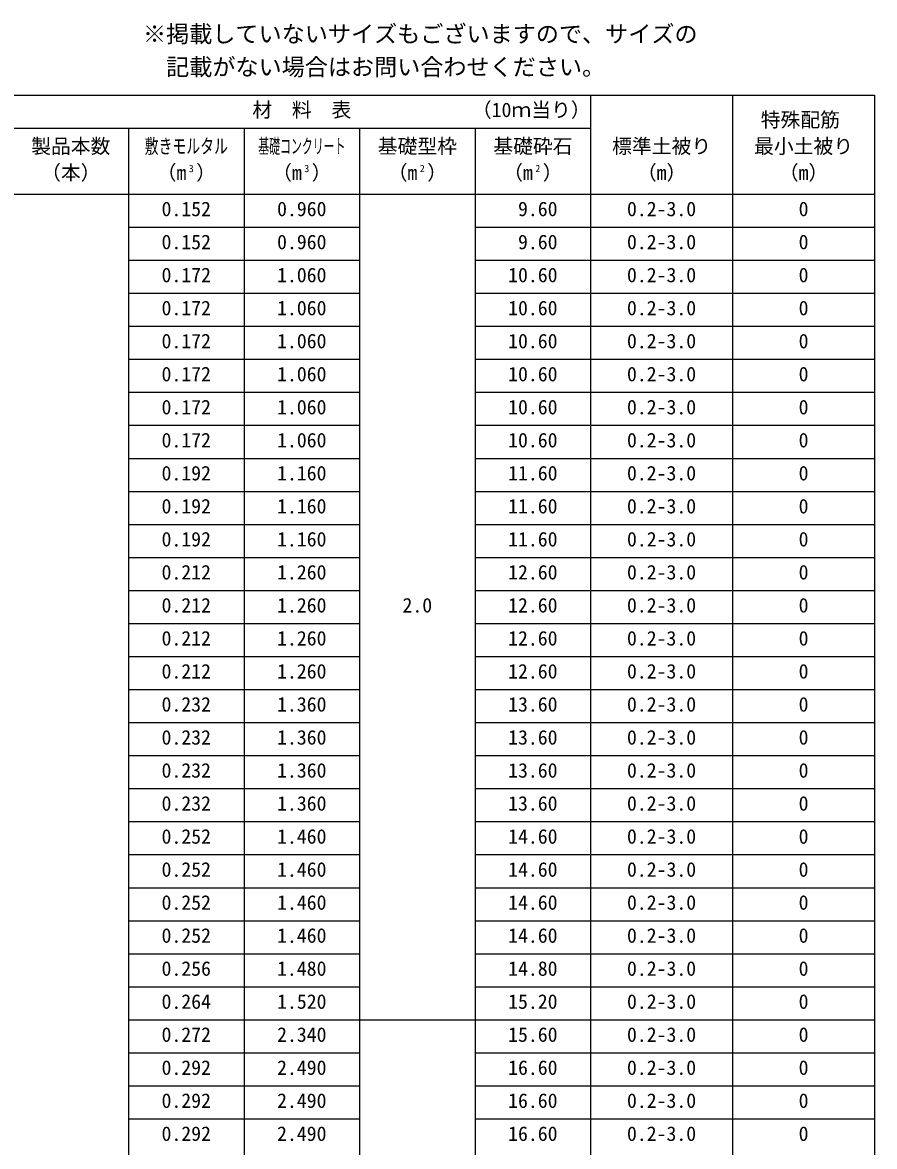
# Model space of a CAD drawing. Units: millimetres, scale not verified. Extents: x -25170 to 75630, y 0 to 35640.
# Drawn here: x -15204 to -8751, y 17747 to 26256 of the extents above; entities that cross this region are included whole.
import ezdxf
from ezdxf.enums import TextEntityAlignment as Align

# ---------------------------------------------------------------- set-up
doc = ezdxf.new("R2010")
doc.units = ezdxf.units.MM
doc.header["$LTSCALE"] = 60
for name, color, linetype, lineweight in [('HYO', 3, 'Continuous', 25), ('HYO2', 4, 'Continuous', 25), ('TXT', 7, 'Continuous', 25)]:
    doc.layers.add(name, color=color, linetype=linetype, lineweight=lineweight)
doc.styles.add('ＭＳ ゴシック', font='')
doc.styles.get('ＭＳ ゴシック').set_extended_font_data('MS Gothic')

msp = doc.modelspace()

# ---------------------------------------------------------------- linework, layer by layer
at = {"layer": 'HYO'}
for p, q in [((-22025.9, 25706.67), (-8750.9, 25706.68)), ((-10900.9, 25706.68), (-10900.9, 8206.68)), ((-9825.9, 25706.68), (-9825.9, 8206.68)), ((-8750.9, 25706.68), (-8750.9, 8206.68)), ((-20025.9, 25456.68), (-10900.9, 25456.68)), ((-14400.9, 25456.68), (-14400.9, 8206.68)), ((-13525.9, 25456.68), (-13525.9, 8206.68)), ((-12650.9, 25456.68), (-12650.9, 8206.68)), ((-11775.9, 25456.68), (-11775.9, 8206.68)), ((-22025.9, 24956.68), (-8750.9, 24956.68))]:
    msp.add_line(p, q, dxfattribs=at)
at = {"layer": 'HYO2'}
for p, q in [((-14400.9, 24706.68), (-12650.9, 24706.68)), ((-11775.9, 24706.68), (-8750.9, 24706.68)), ((-14400.9, 24456.68), (-12650.9, 24456.68)), ((-11775.9, 24456.68), (-8750.9, 24456.68)), ((-14400.9, 24206.68), (-12650.9, 24206.68)), ((-11775.9, 24206.68), (-8750.9, 24206.68)), ((-14400.9, 23956.68), (-12650.9, 23956.68)), ((-11775.9, 23956.68), (-8750.9, 23956.68)), ((-14400.9, 23706.68), (-12650.9, 23706.68)), ((-11775.9, 23706.68), (-8750.9, 23706.68)), ((-14400.9, 23456.68), (-12650.9, 23456.68)), ((-11775.9, 23456.68), (-8750.9, 23456.68)), ((-14400.9, 23206.68), (-12650.9, 23206.68)), ((-11775.9, 23206.68), (-8750.9, 23206.68)), ((-14400.9, 22956.68), (-12650.9, 22956.68)), ((-11775.9, 22956.68), (-8750.9, 22956.68)), ((-14400.9, 22706.68), (-12650.9, 22706.68)), ((-11775.9, 22706.68), (-8750.9, 22706.68)), ((-14400.9, 22456.68), (-12650.9, 22456.68)), ((-11775.9, 22456.68), (-8750.9, 22456.68)), ((-14400.9, 22206.68), (-12650.9, 22206.68)), ((-11775.9, 22206.68), (-8750.9, 22206.68)), ((-14400.9, 21956.68), (-12650.9, 21956.68)), ((-11775.9, 21956.68), (-8750.9, 21956.68)), ((-14400.9, 21706.68), (-12650.9, 21706.68)), ((-11775.9, 21706.68), (-8750.9, 21706.68)), ((-14400.9, 21456.68), (-12650.9, 21456.68)), ((-11775.9, 21456.68), (-8750.9, 21456.68)), ((-14400.9, 21206.68), (-12650.9, 21206.68)), ((-11775.9, 21206.68), (-8750.9, 21206.68)), ((-14400.9, 20956.68), (-12650.9, 20956.68)), ((-11775.9, 20956.68), (-8750.9, 20956.68)), ((-14400.9, 20706.68), (-12650.9, 20706.68)), ((-11775.9, 20706.68), (-8750.9, 20706.68)), ((-14400.9, 20456.68), (-12650.9, 20456.68)), ((-11775.9, 20456.68), (-8750.9, 20456.68)), ((-14400.9, 20206.68), (-12650.9, 20206.68)), ((-11775.9, 20206.68), (-8750.9, 20206.68)), ((-14400.9, 19956.68), (-12650.9, 19956.68)), ((-11775.9, 19956.68), (-8750.9, 19956.68)), ((-14400.9, 19706.68), (-12650.9, 19706.68)), ((-11775.9, 19706.68), (-8750.9, 19706.68)), ((-14400.9, 19456.68), (-12650.9, 19456.68)), ((-11775.9, 19456.68), (-8750.9, 19456.68)), ((-14400.9, 19206.68), (-12650.9, 19206.68)), ((-11775.9, 19206.68), (-8750.9, 19206.68)), ((-14400.9, 18956.68), (-12650.9, 18956.68)), ((-11775.9, 18956.68), (-8750.9, 18956.68)), ((-14400.9, 18706.68), (-8750.9, 18706.68)), ((-14400.9, 18456.68), (-12650.9, 18456.68)), ((-11775.9, 18456.68), (-8750.9, 18456.68)), ((-14400.9, 18206.68), (-12650.9, 18206.68)), ((-11775.9, 18206.68), (-8750.9, 18206.68)), ((-14400.9, 17956.68), (-12650.9, 17956.68)), ((-11775.9, 17956.68), (-8750.9, 17956.68))]:
    msp.add_line(p, q, dxfattribs=at)

# ---------------------------------------------------------------- texts
at = {"layer": 'TXT', "style": 'ＭＳ ゴシック'}
for s, height, p in [('※掲載していないサイズもございますので、サイズの', 128.3, (-14291.26, 26066.67)), ('\u3000記載がない場合はお問い合わせください。', 128.3, (-14291.26, 25816.67)), ('材  料  表', 110, (-13463.4, 25506.68)), ('（', 110, (-11800.9, 25506.68)), ('1', 110, (-11650.9, 25506.68)), ('0', 110, (-11575.9, 25506.68)), ('ｍ', 110, (-11500.9, 25506.68)), ('当', 110, (-11350.9, 25506.68)), ('り', 110, (-11200.9, 25506.68)), ('）', 110, (-11050.9, 25506.68)), ('特殊配筋', 110, (-9612.57, 25431.68)), ('製品本数', 110, (-15138.4, 25231.68)), ('基礎型枠', 110, (-12513.4, 25231.68)), ('基礎砕石', 110, (-11638.4, 25231.68)), ('標準土被り', 110, (-10738.4, 25231.68)), ('最小土被り', 110, (-9663.4, 25231.68)), ('（本）', 110, (-15063.4, 25031.68)), ('（m ）', 110, (-14188.4, 25031.68)), ('（m ）', 110, (-13313.4, 25031.68)), ('（m ）', 110, (-12438.4, 25031.68)), ('（m ）', 110, (-11563.4, 25031.68)), ('（m）', 110, (-10550.9, 25031.68)), ('（m）', 110, (-9475.9, 25031.68)), ('3', 54.99, (-13944.69, 25106.68)), ('3', 54.99, (-13069.69, 25106.68)), ('2', 54.99, (-12194.69, 25106.68)), ('2', 54.99, (-11319.69, 25106.68)), ('0.152', 110, (-14150.9, 24756.68)), ('0.960', 110, (-13275.9, 24756.68)), (' 9.60', 110, (-11525.9, 24756.68)), ('0.2-3.0', 110, (-10625.9, 24756.68)), ('0', 110, (-9325.9, 24756.68)), ('0.152', 110, (-14150.9, 24506.68)), ('0.960', 110, (-13275.9, 24506.68)), (' 9.60', 110, (-11525.9, 24506.68)), ('0.2-3.0', 110, (-10625.9, 24506.68)), ('0', 110, (-9325.9, 24506.68)), ('0.172', 110, (-14150.9, 24256.68)), ('1.060', 110, (-13275.9, 24256.68)), ('10.60', 110, (-11525.9, 24256.68)), ('0.2-3.0', 110, (-10625.9, 24256.68)), ('0', 110, (-9325.9, 24256.68)), ('0.172', 110, (-14150.9, 24006.68)), ('1.060', 110, (-13275.9, 24006.68)), ('10.60', 110, (-11525.9, 24006.68)), ('0.2-3.0', 110, (-10625.9, 24006.68)), ('0', 110, (-9325.9, 24006.68)), ('0.172', 110, (-14150.9, 23756.68)), ('1.060', 110, (-13275.9, 23756.68)), ('10.60', 110, (-11525.9, 23756.68)), ('0.2-3.0', 110, (-10625.9, 23756.68)), ('0', 110, (-9325.9, 23756.68)), ('0.172', 110, (-14150.9, 23506.68)), ('1.060', 110, (-13275.9, 23506.68)), ('10.60', 110, (-11525.9, 23506.68)), ('0.2-3.0', 110, (-10625.9, 23506.69)), ('0', 110, (-9325.9, 23506.69)), ('0.172', 110, (-14150.9, 23256.68)), ('1.060', 110, (-13275.9, 23256.68)), ('10.60', 110, (-11525.9, 23256.68)), ('0.2-3.0', 110, (-10625.9, 23256.69)), ('0', 110, (-9325.9, 23256.69)), ('0.172', 110, (-14150.9, 23006.68)), ('1.060', 110, (-13275.9, 23006.68)), ('10.60', 110, (-11525.9, 23006.68)), ('0.2-3.0', 110, (-10625.9, 23006.69)), ('0', 110, (-9325.9, 23006.69)), ('0.192', 110, (-14150.9, 22756.68)), ('1.160', 110, (-13275.9, 22756.68)), ('11.60', 110, (-11525.9, 22756.68)), ('0.2-3.0', 110, (-10625.9, 22756.68)), ('0', 110, (-9325.9, 22756.68)), ('0.192', 110, (-14150.9, 22506.68)), ('1.160', 110, (-13275.9, 22506.68)), ('11.60', 110, (-11525.9, 22506.68)), ('0.2-3.0', 110, (-10625.9, 22506.69)), ('0', 110, (-9325.9, 22506.69)), ('0.192', 110, (-14150.9, 22256.68)), ('1.160', 110, (-13275.9, 22256.68)), ('11.60', 110, (-11525.9, 22256.68)), ('0.2-3.0', 110, (-10625.9, 22256.69)), ('0', 110, (-9325.9, 22256.69)), ('0.212', 110, (-14150.9, 22006.68)), ('1.260', 110, (-13275.9, 22006.68)), ('12.60', 110, (-11525.9, 22006.68)), ('0.2-3.0', 110, (-10625.9, 22006.69)), ('0', 110, (-9325.9, 22006.69)), ('0.212', 110, (-14150.9, 21756.68)), ('1.260', 110, (-13275.9, 21756.68)), ('2.0', 110, (-12325.9, 21756.67)), ('12.60', 110, (-11525.9, 21756.68)), ('0.2-3.0', 110, (-10625.9, 21756.69)), ('0', 110, (-9325.9, 21756.69)), ('0.212', 110, (-14150.9, 21506.68)), ('1.260', 110, (-13275.9, 21506.68)), ('12.60', 110, (-11525.9, 21506.68)), ('0.2-3.0', 110, (-10625.9, 21506.69)), ('0', 110, (-9325.9, 21506.69)), ('0.212', 110, (-14150.9, 21256.68)), ('1.260', 110, (-13275.9, 21256.68)), ('12.60', 110, (-11525.9, 21256.68)), ('0.2-3.0', 110, (-10625.9, 21256.69)), ('0', 110, (-9325.9, 21256.69)), ('0.232', 110, (-14150.9, 21006.68)), ('1.360', 110, (-13275.9, 21006.68)), ('13.60', 110, (-11525.9, 21006.68)), ('0.2-3.0', 110, (-10625.9, 21006.69)), ('0', 110, (-9325.9, 21006.69)), ('0.232', 110, (-14150.9, 20756.68)), ('1.360', 110, (-13275.9, 20756.68)), ('13.60', 110, (-11525.9, 20756.68)), ('0.2-3.0', 110, (-10625.9, 20756.68)), ('0', 110, (-9325.9, 20756.68)), ('0.232', 110, (-14150.9, 20506.68)), ('1.360', 110, (-13275.9, 20506.68)), ('13.60', 110, (-11525.9, 20506.68)), ('0.2-3.0', 110, (-10625.9, 20506.69)), ('0', 110, (-9325.9, 20506.69)), ('0.232', 110, (-14150.9, 20256.68)), ('1.360', 110, (-13275.9, 20256.68)), ('13.60', 110, (-11525.9, 20256.68)), ('0.2-3.0', 110, (-10625.9, 20256.69)), ('0', 110, (-9325.9, 20256.69)), ('0.252', 110, (-14150.9, 20006.68)), ('1.460', 110, (-13275.9, 20006.68)), ('14.60', 110, (-11525.9, 20006.68)), ('0.2-3.0', 110, (-10625.9, 20006.69)), ('0', 110, (-9325.9, 20006.69)), ('0.252', 110, (-14150.9, 19756.68)), ('1.460', 110, (-13275.9, 19756.68)), ('14.60', 110, (-11525.9, 19756.68)), ('0.2-3.0', 110, (-10625.9, 19756.69)), ('0', 110, (-9325.9, 19756.69)), ('0.252', 110, (-14150.9, 19506.68)), ('1.460', 110, (-13275.9, 19506.68)), ('14.60', 110, (-11525.9, 19506.68)), ('0.2-3.0', 110, (-10625.9, 19506.69)), ('0', 110, (-9325.9, 19506.69)), ('0.252', 110, (-14150.9, 19256.68)), ('1.460', 110, (-13275.9, 19256.68)), ('14.60', 110, (-11525.9, 19256.68)), ('0.2-3.0', 110, (-10625.9, 19256.69)), ('0', 110, (-9325.9, 19256.69)), ('0.256', 110, (-14150.9, 19006.68)), ('1.480', 110, (-13275.9, 19006.68)), ('14.80', 110, (-11525.9, 19006.68)), ('0.2-3.0', 110, (-10625.9, 19006.69)), ('0', 110, (-9325.9, 19006.69)), ('0.264', 110, (-14150.9, 18756.68)), ('1.520', 110, (-13275.9, 18756.68)), ('15.20', 110, (-11525.9, 18756.68)), ('0.2-3.0', 110, (-10625.9, 18756.69)), ('0', 110, (-9325.9, 18756.69)), ('0.272', 110, (-14150.9, 18506.68)), ('2.340', 110, (-13275.9, 18506.68)), ('15.60', 110, (-11525.9, 18506.68)), ('0.2-3.0', 110, (-10625.9, 18506.69)), ('0', 110, (-9325.9, 18506.69)), ('0.292', 110, (-14150.9, 18256.68)), ('2.490', 110, (-13275.9, 18256.68)), ('16.60', 110, (-11525.9, 18256.68)), ('0.2-3.0', 110, (-10625.9, 18256.69)), ('0', 110, (-9325.9, 18256.69)), ('0.292', 110, (-14150.9, 18006.68)), ('2.490', 110, (-13275.9, 18006.68)), ('16.60', 110, (-11525.9, 18006.68)), ('0.2-3.0', 110, (-10625.9, 18006.69)), ('0', 110, (-9325.9, 18006.69)), ('0.292', 110, (-14150.9, 17756.68)), ('2.490', 110, (-13275.9, 17756.68)), ('16.60', 110, (-11525.9, 17756.68)), ('0.2-3.0', 110, (-10625.9, 17756.69)), ('0', 110, (-9325.9, 17756.69))]:
    msp.add_text(s, height=height, dxfattribs=at).set_placement(p, align=Align.BOTTOM_LEFT)
for s, width, p in [('敷きモルタル', 0.7, (-14278.4, 25231.68)), ('基礎コンクリート', 0.55, (-13418.4, 25231.68))]:
    msp.add_text(s, height=110, dxfattribs=dict(at, width=width)).set_placement(p, align=Align.BOTTOM_LEFT)

doc.saveas('drawing.dxf')
